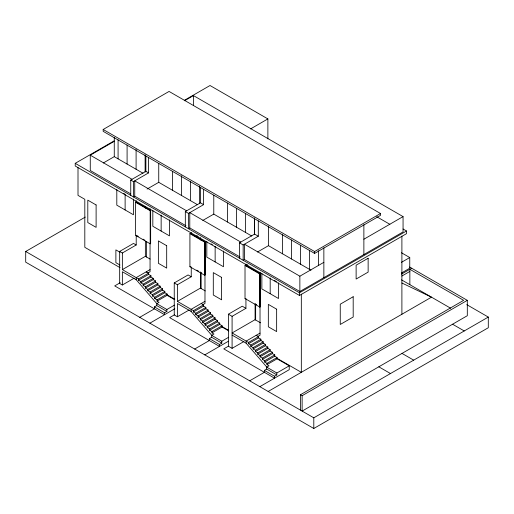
<?xml version="1.0" encoding="UTF-8"?>
<svg xmlns="http://www.w3.org/2000/svg" width="514" height="514" viewBox="0 0 514 514"><rect width="100%" height="100%" fill="white"/><g stroke="black" fill="none" stroke-linecap="round" stroke-linejoin="round"><path stroke-width="0.77" d="M300.465 410.121L300.465 394.746L463.634 300.343L409.857 269.297L409.857 284.672M103.179 129.477L169.067 91.434L380.508 213.509L380.508 215.372L314.613 253.415L103.179 131.34L103.179 129.477L314.613 251.552L380.508 213.509M403.047 229L406.516 230.998L406.516 233.671L299.476 295.466L75.23 166.003L75.23 163.33L114.14 140.868M184.32 100.352L210.027 85.51L267.878 118.914L267.878 138.876M130.678 193.836L90.271 170.507L90.271 155.183L114.269 141.331M184.532 100.763L193.463 95.604L403.06 216.606L403.06 231.93L299.861 291.509L244.471 259.531L243.161 260.283L243.161 244.966L258.304 236.222L258.304 220.904M103.295 162.983L114.269 156.648L143.033 173.257M130.742 195.378L130.742 180.061L145.88 171.316L148.578 172.877L148.578 157.554M130.742 180.061L133.441 181.615L148.578 172.877M466.776 304.648L488.3 317.074L488.3 327.739L313.797 428.49L25.7 262.159L25.7 251.487L85.298 217.075M250.536 128.93L267.878 118.914M185.939 225.736L134.745 196.181L133.441 196.939L133.441 181.615M147.088 189.056L158.742 182.329L197.537 204.726M135.4 202.188L135.863 201.918L150.647 210.457L150.647 243.533L150.184 243.797L135.4 235.264L135.4 202.188L150.184 210.721L150.647 210.457M185.323 226.892L185.323 211.569L200.46 202.831L203.615 204.649L203.615 189.332M134.135 278.196L122.364 284.994L119.666 283.432L119.666 251.423L133.512 243.43L136.21 244.985L136.21 235.2M185.323 211.569L188.477 213.394L203.615 204.649M119.666 251.423L122.364 252.984L136.21 244.985M240.083 257L189.788 227.959L188.477 228.711L188.477 213.394M202.812 220.435L213.779 214.107L251.764 236.035M122.364 252.984L122.364 269.612L145.366 256.332L150.082 259.056M189.917 233.664L190.379 233.395L205.163 241.933L205.163 275.009L204.701 275.273L189.917 266.74L189.917 233.664L204.701 242.197L205.163 241.933M120.167 282.739L114.693 285.9L164.57 314.69L164.57 312.763L154.425 306.909L154.425 308.837L139.731 317.324M150.056 269.612L136.21 277.611L136.21 279.744L156.969 303.768M147.981 272.947L150.056 271.745L150.056 243.193L150.647 243.533M138.523 278.948L148.617 273.12L148.617 274.399L138.523 280.226L138.523 278.948L122.364 269.612M140.836 281.563L150.93 275.735L150.93 277.014L140.836 282.841L140.836 281.563L138.523 280.226M143.155 284.178L153.243 278.35L153.243 279.629L143.155 285.456L143.155 284.178L140.836 282.841M145.468 286.793L155.556 280.965L155.556 282.25L145.468 288.071L145.468 286.793L143.155 285.456M147.781 289.408L157.875 283.58L157.875 284.865L147.781 290.693L147.781 289.408L145.468 288.071M189.917 266.74L190.379 266.47M150.094 292.023L160.188 286.202L160.188 287.48L150.094 293.308L150.094 292.023L147.781 290.693M239.466 258.15L239.466 242.833L254.603 234.088L258.304 236.222M152.407 294.644L162.501 288.817L162.501 290.095L152.407 295.923L152.407 294.644L150.094 293.308M189.171 309.974L177.401 316.765L174.246 314.947L174.246 282.938L188.092 274.939L191.247 276.763L191.247 266.972M154.72 297.259L164.814 291.432L164.814 292.71L154.72 298.538L154.72 297.259L152.407 295.923M174.246 282.938L177.401 284.756L191.247 276.763M157.033 299.874L167.127 294.047L167.127 295.325L157.033 301.153L157.033 299.874L154.72 298.538M156.738 303.652L166.877 309.505L166.877 311.433L156.738 305.573L156.738 303.652L159.044 302.316L157.033 301.153M154.425 306.909L156.738 305.573M257.495 252.008L268.469 245.679L310.964 270.21M177.401 284.756L177.401 301.39L200.402 288.11L205.292 290.937M166.877 309.505L174.458 305.13M245.017 265.475L245.48 265.205L260.264 273.744L260.264 306.819L259.801 307.083L245.017 298.55L245.017 265.475L259.801 274.007L260.264 273.744M164.57 312.763L166.877 311.433M149.87 323.177L174.824 308.766M174.413 314.851L169.626 317.613L219.484 346.397L219.484 344.47L209.346 338.617L209.346 340.544L194.652 349.032M204.977 301.32L191.131 309.319L191.131 311.452L211.89 335.475M202.901 304.654L204.977 303.459L204.977 241.824M193.444 310.655L203.538 304.828L203.538 306.106L193.444 311.934L193.444 310.655L177.401 301.39M195.757 313.27L205.851 307.443L205.851 308.721L195.757 314.549L195.757 313.27L193.444 311.934M198.07 315.885L208.164 310.058L208.164 311.336L198.07 317.164L198.07 315.885L195.757 314.549M200.389 318.5L210.477 312.673L210.477 313.958L200.389 319.779L200.389 318.5L198.07 317.164M202.702 321.115L212.79 315.294L212.79 316.573L202.702 322.4L202.702 321.115L200.389 319.779M245.017 298.55L245.936 298.544L245.936 308.336L232.09 316.328L228.389 314.195L228.389 346.205L223.77 348.871L274.527 378.175L274.527 376.248L264.382 370.395L264.382 372.322L249.688 380.803M205.015 323.736L215.109 317.909L215.109 319.188L205.015 325.015L205.015 323.736L202.702 322.4M207.328 326.351L217.422 320.524L217.422 321.803L207.328 327.63L207.328 326.351L205.015 325.015M228.389 314.195L242.242 306.203L245.936 308.336M244.471 259.531L244.471 244.208L299.861 276.191L323.859 262.333M363.873 239.228L403.06 216.606M209.641 328.966L219.735 323.139L219.735 324.418L209.641 330.245L209.641 328.966L207.328 327.63M211.954 331.581L222.048 325.754L222.048 327.039L211.954 332.86L211.954 331.581L209.641 330.245M211.659 335.359L221.797 341.212L221.797 343.14L211.659 337.287L211.659 335.359L213.965 334.023L211.954 332.86M209.346 338.617L211.659 337.287M75.23 163.33L299.476 292.8L406.516 230.998M260.502 322.811L255.085 319.682L232.09 332.963L248.48 342.427L258.574 336.599L258.574 337.884L248.48 343.712L248.48 342.427M221.797 341.212L228.685 337.235M219.484 344.47L221.797 343.14M204.79 354.885L228.377 341.264M228.389 346.205L232.09 348.338L243.861 341.547M260.02 333.098L246.167 341.09L246.167 343.23L266.927 367.253M257.938 336.432L260.02 335.231L260.02 272.15M250.8 345.042L260.887 339.221L260.887 340.499L250.8 346.327L250.8 345.042L248.48 343.712M253.113 347.663L263.2 341.836L263.2 343.114L253.113 348.942L253.113 347.663L250.8 346.327M401.44 262.346L409.754 257.54L409.754 268.212L401.44 273.011M255.426 350.278L265.52 344.451L265.52 345.729L255.426 351.557L255.426 350.278L253.113 348.942M257.739 352.893L267.833 347.066L267.833 348.344L257.739 354.172L257.739 352.893L255.426 351.557M260.052 355.508L270.146 349.681L270.146 350.966L260.052 356.793L260.052 355.508L257.739 354.172M401.447 274.148L411.701 268.231M401.845 276.057L409.857 271.431M262.365 358.123L272.459 352.302L272.459 353.581L262.365 359.408L262.365 358.123L260.052 356.793M264.678 360.744L274.772 354.917L274.772 356.196L264.678 362.023L264.678 360.744L262.365 359.408M264.678 362.023L266.991 363.359L277.085 357.532L277.085 358.811L289.241 365.827L289.241 369.682L259.827 386.663M266.991 363.359L266.991 364.638L277.085 358.811M289.241 365.827L276.834 372.991L276.834 374.918L266.695 369.058L266.695 367.131L269.002 365.801L266.991 364.638M264.382 370.395L266.695 369.058M274.527 376.248L276.834 374.918M268.16 391.469L431.497 297.169L401.903 282.996M302.129 395.703L467.31 300.337L467.31 315.712L302.129 411.084L302.129 395.703L300.465 394.746M25.7 251.487L313.797 417.818L488.3 317.074M376.685 216.702L389.869 224.316M401.498 252.772L409.754 257.54M409.626 267.029L467.31 300.337M401.53 279.867L450.643 308.22M452.571 324.225L464.245 330.958M90.271 155.183L132.047 179.302M186.627 210.817L134.745 180.864L134.745 196.181M240.777 242.075L189.788 212.635L189.788 227.959M239.466 242.833L243.161 244.966M402.012 353.414L413.686 360.153M123.739 193.47L125.12 194.273L125.12 209.963M196.74 235.618L198.115 236.414M210.984 243.842L212.372 244.645M246.604 264.408L247.947 265.179M274.341 280.419L276.416 281.621M378.812 366.81L390.479 373.549M136.904 235.598L138.285 236.395M143.136 239.196L144.518 239.993M196.74 270.146L198.802 271.334M200.171 272.124L201.546 272.921M255.323 303.967L256.666 304.738M119.916 252.213L115.881 249.881L115.881 262.686L119.916 265.012M148.617 273.12L146.304 271.784L146.304 272.317M201.225 303.491L203.538 304.828M258.574 336.599L256.261 335.269L256.261 335.803M148.617 274.399L150.93 275.735M203.538 306.106L205.851 307.443M258.574 337.884L260.887 339.221M150.93 277.014L153.243 278.35M205.851 308.721L208.164 310.058M260.887 340.499L263.2 341.836M153.243 279.629L155.556 280.965M208.164 311.336L210.477 312.673M263.2 343.114L265.52 344.451M155.556 282.25L157.875 283.58M210.477 313.958L212.79 315.294M265.52 345.729L267.833 347.066M157.875 284.865L160.188 286.202M212.79 316.573L215.109 317.909M267.833 348.344L270.146 349.681M160.188 287.48L162.501 288.817M215.109 319.188L217.422 320.524M270.146 350.966L272.459 352.302M162.501 290.095L164.814 291.432M217.422 321.803L219.735 323.139M272.459 353.581L274.772 354.917M164.814 292.71L167.127 294.047M219.735 324.418L222.048 325.754M274.772 356.196L277.085 357.532M120.038 267.659L84.81 247.318L84.81 199.303L78.006 195.378L78.006 167.577M166.549 294.509L174.792 299.27M221.47 326.217L228.441 330.245M276.538 358.014L301.326 372.322L301.326 294.13M167.127 295.325L174.554 299.617M222.048 327.039L228.801 330.932M136.21 279.744L122.364 271.745L122.364 284.994M191.131 311.452L177.401 303.523L177.401 316.765M232.09 335.096L246.167 343.23M266.695 367.131L276.834 372.991M401.897 236.067L401.897 314.26M363.873 224.676L363.873 254.552M323.859 247.78L323.859 277.656M318.584 250.832L318.584 265.102M314.613 251.552L314.613 253.415M313.797 417.818L313.797 428.49M309.576 250.389L309.576 269.413M300.568 245.184L300.568 264.209M299.861 276.191L299.861 291.509M299.476 292.8L299.476 295.466M291.56 239.987L291.56 259.011M282.546 234.782L282.546 253.807M278.498 282.822L278.498 298.512L261.864 288.913L261.864 273.217M270.184 278.016L270.184 293.712M268.469 226.031L268.469 245.679M259.801 274.007L259.801 307.083M255.651 304.359L255.651 320.01M255.085 303.645L255.085 319.682M254.603 218.771L254.603 234.088M254.539 217.82L254.539 234.468M245.936 264.023L245.936 265.468M245.531 213.413L245.531 232.437M236.517 208.209L236.517 227.233M232.09 316.328L232.09 348.338M227.509 203.011L227.509 222.029M223.462 251.044L223.462 266.734L206.827 257.135L206.827 241.445M215.141 246.245L215.141 261.934M213.779 195.249L213.779 214.107M204.701 242.197L204.701 275.273M201.135 272.883L201.135 288.534M200.46 187.507L200.46 202.831M200.402 237.59L200.402 239.993M200.402 272.073L200.402 288.11M199.618 186.113L199.618 203.55M193.463 95.604L193.463 105.563M191.247 232.45L191.247 233.896M190.61 181.705L190.61 200.723M181.603 175.711L181.603 195.526M172.588 171.303L172.588 190.321M169.466 219.87L169.466 235.875L152.831 226.269L152.831 210.265M161.145 215.07L161.145 231.075M158.742 163.471L158.742 182.329M150.184 210.721L150.184 243.797M150.056 208.665L150.056 210.117M146.618 241.407L146.618 257.058M145.88 155.993L145.88 171.316M145.366 206.615L145.366 208.221M145.366 241.098L145.366 256.332M145.115 154.643L145.115 172.081M136.21 200.672L136.21 202.124M136.101 149.445L136.101 169.26M133.441 199.072L133.441 214.762L116.806 205.163L116.806 189.467M127.093 145.032L127.093 164.056M118.085 139.834L118.085 158.858M114.269 137.501L114.269 156.648M368.14 258.246L356.125 265.185L356.125 279.051L368.14 272.118L368.14 258.246M353.189 296.732L340.255 304.204L340.255 324.475L353.189 317.009L353.189 296.732M96.112 204.957L87.798 200.152L87.798 222.562L96.112 227.361L96.112 204.957M166.69 245.705L158.376 240.905L158.376 263.309L166.69 268.109L166.69 245.705M221.611 277.412L213.297 272.613L213.297 295.017L221.611 299.816L221.611 277.412M276.648 309.19L268.334 304.384L268.334 326.795L276.648 331.594L276.648 309.19"/></g></svg>
